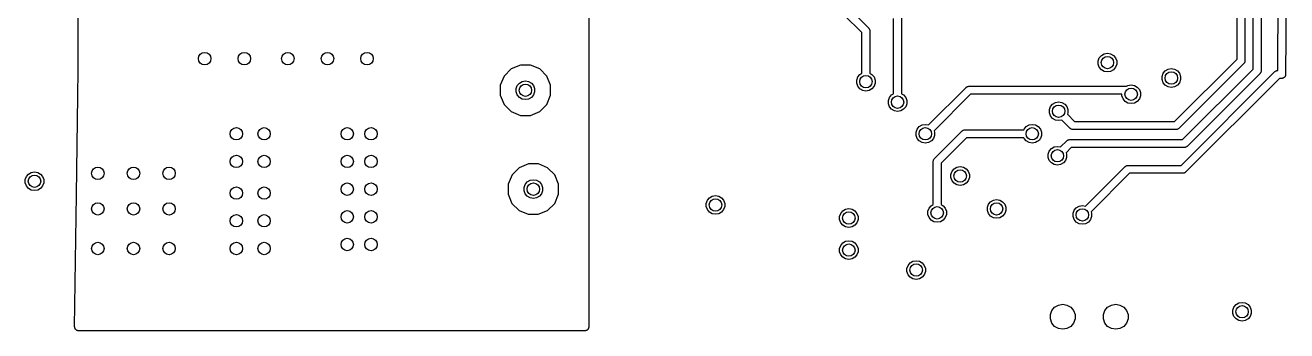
# Model space of a CAD drawing. Extents: x 10 to 287, y -200 to -10.
# Drawn here: x 99.27 to 139.74, y -141.2 to -131.39 of the extents above; entities that cross this region are included whole.
import ezdxf

# ---------------------------------------------------------------- set-up
doc = ezdxf.new("R2010")
doc.units = 0
doc.header["$MEASUREMENT"] = 0
doc.layers.add('BLACK', color=7, linetype='CONTINUOUS')

msp = doc.modelspace()

# ---------------------------------------------------------------- linework, layer by layer
at = {"layer": 'Black'}
for p, q in [((138.143, -132.477), (138.143, -127.58)), ((138.397, -127.633), (138.397, -132.53)), ((138.663, -132.797), (138.663, -127.81)), ((138.917, -127.863), (138.917, -132.85)), ((139.447, -132.842), (139.483, -127.689)), ((139.737, -127.743), (139.7, -132.97)), ((117.348, -128.189), (117.348, -141.075)), ((123.067, -128.221), (126.328, -131.482)), ((126.111, -131.625), (122.85, -128.364)), ((100.965, -132.842), (100.965, -130.741)), ((126.328, -131.482), (126.331, -131.487)), ((126.331, -131.487), (126.335, -131.49)), ((126.335, -131.49), (126.344, -131.505)), ((126.344, -131.505), (126.353, -131.518)), ((127.127, -133.589), (127.127, -131.167)), ((127.381, -131.114), (127.381, -133.589)), ((126.111, -132.931), (126.111, -131.625)), ((126.353, -131.518), (126.355, -131.524)), ((126.355, -131.524), (126.357, -131.529)), ((126.357, -131.529), (126.36, -131.545)), ((126.36, -131.545), (126.365, -131.561)), ((126.365, -131.561), (126.364, -131.566)), ((126.364, -131.566), (126.365, -131.572)), ((126.365, -131.572), (126.365, -132.931)), ((133.792, -132.358), (133.882, -132.305)), ((133.882, -132.305), (133.985, -132.287)), ((133.985, -132.287), (134.088, -132.305)), ((134.088, -132.305), (134.178, -132.358)), ((115.156, -132.669), (114.859, -132.792)), ((115.477, -132.669), (115.156, -132.669)), ((115.774, -132.793), (115.477, -132.669)), ((133.689, -132.536), (133.724, -132.438)), ((133.689, -132.64), (133.689, -132.536)), ((133.724, -132.738), (133.689, -132.64)), ((133.724, -132.438), (133.792, -132.358)), ((134.178, -132.358), (134.246, -132.438)), ((134.246, -132.438), (134.281, -132.536)), ((134.281, -132.64), (134.246, -132.738)), ((134.281, -132.536), (134.281, -132.64)), ((136.137, -134.483), (138.143, -132.477)), ((138.36, -132.62), (136.28, -134.7)), ((138.363, -132.615), (138.36, -132.62)), ((138.367, -132.612), (138.363, -132.615)), ((138.376, -132.597), (138.367, -132.612)), ((138.385, -132.584), (138.376, -132.597)), ((138.387, -132.578), (138.385, -132.584)), ((138.389, -132.573), (138.387, -132.578)), ((138.392, -132.557), (138.389, -132.573)), ((138.397, -132.541), (138.392, -132.557)), ((138.397, -132.53), (138.396, -132.536)), ((138.396, -132.536), (138.397, -132.541)), ((100.954, -133.66), (100.965, -132.842)), ((100.965, -132.842), (100.965, -132.842)), ((114.632, -133.019), (114.508, -133.316)), ((114.859, -132.792), (114.632, -133.019)), ((116.001, -133.02), (115.774, -132.793)), ((116.124, -133.317), (116.001, -133.02)), ((125.942, -133.148), (125.977, -133.05)), ((125.977, -133.05), (126.045, -132.97)), ((126.045, -132.97), (126.111, -132.931)), ((126.365, -132.931), (126.431, -132.97)), ((126.431, -132.97), (126.499, -133.05)), ((126.499, -133.05), (126.534, -133.148)), ((133.792, -132.818), (133.724, -132.738)), ((133.882, -132.871), (133.792, -132.818)), ((133.985, -132.889), (133.882, -132.871)), ((134.088, -132.871), (133.985, -132.889)), ((134.178, -132.818), (134.088, -132.871)), ((134.246, -132.738), (134.178, -132.818)), ((135.738, -133.031), (135.773, -132.933)), ((135.738, -133.136), (135.738, -133.031)), ((135.773, -132.933), (135.841, -132.853)), ((135.841, -132.853), (135.931, -132.801)), ((135.931, -132.801), (136.034, -132.782)), ((136.034, -132.782), (136.137, -132.801)), ((136.137, -132.801), (136.227, -132.853)), ((136.227, -132.853), (136.295, -132.933)), ((136.295, -132.933), (136.33, -133.031)), ((136.33, -133.031), (136.33, -133.136)), ((136.345, -135.89), (139.356, -132.879)), ((136.397, -135.063), (138.663, -132.797)), ((139.499, -133.096), (136.488, -136.107)), ((138.88, -132.94), (136.54, -135.28)), ((138.883, -132.935), (138.88, -132.94)), ((138.887, -132.932), (138.883, -132.935)), ((138.896, -132.917), (138.887, -132.932)), ((138.905, -132.904), (138.896, -132.917)), ((138.907, -132.898), (138.905, -132.904)), ((138.909, -132.893), (138.907, -132.898)), ((138.912, -132.877), (138.909, -132.893)), ((138.917, -132.861), (138.912, -132.877)), ((138.917, -132.85), (138.916, -132.856)), ((138.916, -132.856), (138.917, -132.861)), ((139.356, -132.879), (139.361, -132.876)), ((139.361, -132.876), (139.364, -132.872)), ((139.364, -132.872), (139.379, -132.863)), ((139.379, -132.863), (139.392, -132.854)), ((139.392, -132.854), (139.398, -132.852)), ((139.398, -132.852), (139.403, -132.85)), ((139.403, -132.85), (139.419, -132.847)), ((139.419, -132.847), (139.435, -132.842)), ((139.435, -132.842), (139.44, -132.843)), ((139.44, -132.843), (139.446, -132.842)), ((139.446, -132.842), (139.447, -132.842)), ((139.573, -133.096), (139.499, -133.096)), ((139.584, -133.094), (139.573, -133.096)), ((139.594, -133.094), (139.584, -133.094)), ((139.605, -133.09), (139.594, -133.094)), ((139.616, -133.088), (139.605, -133.09)), ((139.626, -133.083), (139.616, -133.088)), ((139.636, -133.079), (139.626, -133.083)), ((139.645, -133.072), (139.636, -133.079)), ((139.655, -133.066), (139.645, -133.072)), ((139.661, -133.058), (139.655, -133.066)), ((139.67, -133.051), (139.661, -133.058)), ((139.676, -133.041), (139.67, -133.051)), ((139.683, -133.032), (139.676, -133.041)), ((139.687, -133.022), (139.683, -133.032)), ((139.692, -133.013), (139.687, -133.022)), ((139.694, -133.002), (139.692, -133.013)), ((139.698, -132.991), (139.694, -133.002)), ((139.7, -132.97), (139.698, -132.98)), ((139.698, -132.98), (139.698, -132.991)), ((114.508, -133.316), (114.508, -133.637)), ((115.02, -133.425), (115.055, -133.327)), ((115.02, -133.529), (115.02, -133.425)), ((115.055, -133.627), (115.02, -133.529)), ((115.055, -133.327), (115.123, -133.247)), ((115.123, -133.247), (115.213, -133.194)), ((115.213, -133.194), (115.316, -133.176)), ((115.316, -133.176), (115.419, -133.194)), ((115.419, -133.194), (115.509, -133.247)), ((115.509, -133.247), (115.577, -133.327)), ((115.577, -133.327), (115.612, -133.425)), ((115.612, -133.529), (115.577, -133.627)), ((115.612, -133.425), (115.612, -133.529)), ((116.124, -133.638), (116.124, -133.317)), ((125.942, -133.252), (125.942, -133.148)), ((125.977, -133.35), (125.942, -133.252)), ((126.045, -133.43), (125.977, -133.35)), ((126.135, -133.483), (126.045, -133.43)), ((126.238, -133.501), (126.135, -133.483)), ((126.341, -133.483), (126.238, -133.501)), ((126.431, -133.43), (126.341, -133.483)), ((126.499, -133.35), (126.431, -133.43)), ((126.534, -133.252), (126.499, -133.35)), ((126.534, -133.148), (126.534, -133.252)), ((128.246, -134.591), (129.45, -133.387)), ((129.45, -133.387), (129.455, -133.384)), ((129.455, -133.384), (129.458, -133.38)), ((129.458, -133.38), (129.473, -133.371)), ((129.473, -133.371), (129.486, -133.362)), ((129.486, -133.362), (129.492, -133.36)), ((129.492, -133.36), (129.497, -133.358)), ((129.497, -133.358), (129.513, -133.355)), ((129.513, -133.355), (129.529, -133.35)), ((129.529, -133.35), (129.534, -133.351)), ((129.534, -133.351), (129.54, -133.35)), ((129.54, -133.35), (134.594, -133.35)), ((134.594, -133.35), (134.644, -133.321)), ((134.644, -133.321), (134.747, -133.303)), ((134.747, -133.303), (134.85, -133.321)), ((134.85, -133.321), (134.94, -133.374)), ((134.94, -133.374), (135.008, -133.454)), ((135.008, -133.454), (135.043, -133.552)), ((135.773, -133.234), (135.738, -133.136)), ((135.841, -133.314), (135.773, -133.234)), ((135.931, -133.366), (135.841, -133.314)), ((136.034, -133.384), (135.931, -133.366)), ((136.137, -133.366), (136.034, -133.384)), ((136.227, -133.314), (136.137, -133.366)), ((136.295, -133.234), (136.227, -133.314)), ((136.33, -133.136), (136.295, -133.234)), ((100.913, -136.835), (100.954, -133.66)), ((114.508, -133.637), (114.631, -133.934)), ((114.631, -133.934), (114.858, -134.161)), ((115.123, -133.707), (115.055, -133.627)), ((115.213, -133.76), (115.123, -133.707)), ((115.316, -133.778), (115.213, -133.76)), ((115.419, -133.76), (115.316, -133.778)), ((115.509, -133.707), (115.419, -133.76)), ((115.577, -133.627), (115.509, -133.707)), ((115.773, -134.162), (116, -133.935)), ((116, -133.935), (116.124, -133.638)), ((126.958, -133.806), (126.993, -133.708)), ((126.958, -133.91), (126.958, -133.806)), ((126.993, -134.008), (126.958, -133.91)), ((126.993, -133.708), (127.061, -133.628)), ((127.061, -133.628), (127.127, -133.589)), ((127.381, -133.589), (127.447, -133.628)), ((127.447, -133.628), (127.515, -133.708)), ((127.515, -133.708), (127.55, -133.806)), ((127.55, -133.91), (127.515, -134.008)), ((127.55, -133.806), (127.55, -133.91)), ((129.593, -133.604), (128.422, -134.775)), ((134.451, -133.604), (129.593, -133.604)), ((132.159, -134), (132.227, -133.92)), ((132.227, -133.92), (132.317, -133.867)), ((132.317, -133.867), (132.42, -133.849)), ((132.42, -133.849), (132.523, -133.867)), ((132.523, -133.867), (132.613, -133.92)), ((132.613, -133.92), (132.681, -134)), ((134.451, -133.656), (134.451, -133.604)), ((134.486, -133.754), (134.451, -133.656)), ((134.554, -133.834), (134.486, -133.754)), ((134.644, -133.887), (134.554, -133.834)), ((134.747, -133.905), (134.644, -133.887)), ((134.85, -133.887), (134.747, -133.905)), ((134.94, -133.834), (134.85, -133.887)), ((135.008, -133.754), (134.94, -133.834)), ((135.043, -133.656), (135.008, -133.754)), ((135.043, -133.552), (135.043, -133.656)), ((114.858, -134.161), (115.155, -134.285)), ((115.155, -134.285), (115.476, -134.285)), ((115.476, -134.285), (115.773, -134.162)), ((127.061, -134.088), (126.993, -134.008)), ((127.151, -134.141), (127.061, -134.088)), ((127.254, -134.159), (127.151, -134.141)), ((127.357, -134.141), (127.254, -134.159)), ((127.447, -134.088), (127.357, -134.141)), ((127.515, -134.008), (127.447, -134.088)), ((132.124, -134.098), (132.159, -134)), ((132.124, -134.202), (132.124, -134.098)), ((132.159, -134.3), (132.124, -134.202)), ((132.227, -134.38), (132.159, -134.3)), ((132.681, -134), (132.716, -134.098)), ((132.716, -134.202), (132.699, -134.249)), ((132.699, -134.249), (132.933, -134.483)), ((132.716, -134.098), (132.716, -134.202)), ((127.847, -134.822), (127.882, -134.724)), ((127.882, -134.724), (127.95, -134.644)), ((127.95, -134.644), (128.04, -134.591)), ((128.04, -134.591), (128.143, -134.573)), ((128.143, -134.573), (128.246, -134.591)), ((128.246, -134.591), (128.246, -134.591)), ((129.386, -134.752), (129.402, -134.747)), ((129.402, -134.747), (129.407, -134.748)), ((129.407, -134.748), (129.413, -134.747)), ((129.413, -134.747), (131.303, -134.747)), ((131.303, -134.747), (131.311, -134.724)), ((131.311, -134.724), (131.379, -134.644)), ((131.379, -134.644), (131.469, -134.591)), ((131.469, -134.591), (131.572, -134.573)), ((131.572, -134.573), (131.675, -134.591)), ((131.675, -134.591), (131.765, -134.644)), ((131.765, -134.644), (131.833, -134.724)), ((131.833, -134.724), (131.868, -134.822)), ((132.317, -134.433), (132.227, -134.38)), ((132.42, -134.451), (132.317, -134.433)), ((132.523, -134.433), (132.42, -134.451)), ((132.79, -134.7), (132.523, -134.433)), ((132.523, -134.433), (132.523, -134.433)), ((132.795, -134.703), (132.79, -134.7)), ((132.798, -134.707), (132.795, -134.703)), ((132.813, -134.716), (132.798, -134.707)), ((132.826, -134.725), (132.813, -134.716)), ((132.832, -134.727), (132.826, -134.725)), ((132.837, -134.729), (132.832, -134.727)), ((132.853, -134.732), (132.837, -134.729)), ((132.869, -134.737), (132.853, -134.732)), ((132.874, -134.736), (132.869, -134.737)), ((132.88, -134.737), (132.874, -134.736)), ((136.19, -134.737), (132.88, -134.737)), ((132.933, -134.483), (136.137, -134.483)), ((136.196, -134.736), (136.19, -134.737)), ((136.201, -134.737), (136.196, -134.736)), ((136.217, -134.732), (136.201, -134.737)), ((136.233, -134.729), (136.217, -134.732)), ((136.238, -134.727), (136.233, -134.729)), ((136.244, -134.725), (136.238, -134.727)), ((136.257, -134.716), (136.244, -134.725)), ((136.272, -134.707), (136.257, -134.716)), ((136.275, -134.703), (136.272, -134.707)), ((136.28, -134.7), (136.275, -134.703)), ((127.847, -134.926), (127.847, -134.822)), ((127.882, -135.024), (127.847, -134.926)), ((127.95, -135.104), (127.882, -135.024)), ((128.04, -135.157), (127.95, -135.104)), ((128.336, -135.104), (128.246, -135.157)), ((128.404, -135.024), (128.336, -135.104)), ((128.439, -134.926), (128.404, -135.024)), ((128.422, -134.775), (128.439, -134.822)), ((128.434, -135.673), (129.323, -134.784)), ((128.439, -134.822), (128.439, -134.926)), ((129.466, -135.001), (128.651, -135.816)), ((129.323, -134.784), (129.328, -134.781)), ((129.328, -134.781), (129.331, -134.777)), ((129.331, -134.777), (129.346, -134.768)), ((129.346, -134.768), (129.359, -134.759)), ((129.359, -134.759), (129.365, -134.757)), ((129.365, -134.757), (129.37, -134.755)), ((129.37, -134.755), (129.386, -134.752)), ((131.303, -135.001), (129.466, -135.001)), ((131.311, -135.024), (131.303, -135.001)), ((131.379, -135.104), (131.311, -135.024)), ((131.469, -135.157), (131.379, -135.104)), ((131.733, -135.123), (131.675, -135.157)), ((131.772, -135.105), (131.733, -135.123)), ((131.803, -135.074), (131.772, -135.105)), ((131.818, -135.042), (131.803, -135.074)), ((131.833, -135.024), (131.818, -135.042)), ((131.868, -134.926), (131.833, -135.024)), ((131.868, -134.822), (131.868, -134.926)), ((132.483, -135.297), (132.68, -135.1)), ((132.68, -135.1), (132.685, -135.097)), ((132.685, -135.097), (132.688, -135.093)), ((132.688, -135.093), (132.703, -135.084)), ((132.703, -135.084), (132.716, -135.075)), ((132.716, -135.075), (132.722, -135.073)), ((132.722, -135.073), (132.727, -135.071)), ((132.727, -135.071), (132.743, -135.068)), ((132.743, -135.068), (132.759, -135.063)), ((132.759, -135.063), (132.764, -135.064)), ((132.764, -135.064), (132.77, -135.063)), ((132.77, -135.063), (136.397, -135.063)), ((128.143, -135.175), (128.04, -135.157)), ((128.246, -135.157), (128.143, -135.175)), ((131.572, -135.175), (131.469, -135.157)), ((131.675, -135.157), (131.572, -135.175)), ((132.084, -135.528), (132.119, -135.43)), ((132.084, -135.632), (132.084, -135.528)), ((132.119, -135.43), (132.187, -135.35)), ((132.187, -135.35), (132.277, -135.297)), ((132.277, -135.297), (132.38, -135.279)), ((132.38, -135.279), (132.483, -135.297)), ((132.483, -135.297), (132.483, -135.297)), ((132.823, -135.317), (132.659, -135.481)), ((132.659, -135.481), (132.676, -135.528)), ((132.676, -135.528), (132.676, -135.632)), ((136.45, -135.317), (132.823, -135.317)), ((136.456, -135.316), (136.45, -135.317)), ((136.461, -135.317), (136.456, -135.316)), ((136.477, -135.312), (136.461, -135.317)), ((136.493, -135.309), (136.477, -135.312)), ((136.498, -135.307), (136.493, -135.309)), ((136.504, -135.305), (136.498, -135.307)), ((136.517, -135.296), (136.504, -135.305)), ((136.532, -135.287), (136.517, -135.296)), ((136.535, -135.283), (136.532, -135.287)), ((136.54, -135.28), (136.535, -135.283)), ((115.41, -135.844), (115.113, -135.967)), ((115.731, -135.844), (115.41, -135.844)), ((116.028, -135.968), (115.731, -135.844)), ((128.397, -135.752), (128.402, -135.736)), ((128.398, -135.757), (128.397, -135.752)), ((128.397, -135.763), (128.398, -135.757)), ((128.397, -137.145), (128.397, -135.763)), ((128.402, -135.736), (128.405, -135.72)), ((128.405, -135.72), (128.407, -135.715)), ((128.407, -135.715), (128.409, -135.709)), ((128.409, -135.709), (128.418, -135.696)), ((128.418, -135.696), (128.427, -135.681)), ((128.427, -135.681), (128.431, -135.678)), ((128.431, -135.678), (128.434, -135.673)), ((128.651, -135.816), (128.651, -137.145)), ((129.067, -136), (129.157, -135.947)), ((129.157, -135.947), (129.26, -135.929)), ((129.26, -135.929), (129.363, -135.947)), ((129.363, -135.947), (129.453, -136)), ((132.119, -135.73), (132.084, -135.632)), ((132.187, -135.81), (132.119, -135.73)), ((132.277, -135.863), (132.187, -135.81)), ((132.38, -135.881), (132.277, -135.863)), ((132.483, -135.863), (132.38, -135.881)), ((132.573, -135.81), (132.483, -135.863)), ((132.641, -135.73), (132.573, -135.81)), ((132.676, -135.632), (132.641, -135.73)), ((133.283, -137.197), (134.553, -135.927)), ((134.553, -135.927), (134.558, -135.924)), ((134.558, -135.924), (134.561, -135.92)), ((134.561, -135.92), (134.576, -135.911)), ((134.576, -135.911), (134.589, -135.902)), ((134.589, -135.902), (134.595, -135.9)), ((134.595, -135.9), (134.6, -135.898)), ((134.6, -135.898), (134.616, -135.895)), ((134.616, -135.895), (134.632, -135.89)), ((134.632, -135.89), (134.637, -135.891)), ((134.637, -135.891), (134.643, -135.89)), ((134.643, -135.89), (136.345, -135.89)), ((99.2717, -136.346), (99.3074, -136.248)), ((99.2717, -136.45), (99.2717, -136.346)), ((99.3074, -136.248), (99.3746, -136.168)), ((99.3746, -136.168), (99.4651, -136.115)), ((99.4651, -136.115), (99.568, -136.097)), ((99.568, -136.097), (99.6709, -136.115)), ((99.6709, -136.115), (99.7614, -136.168)), ((99.7614, -136.168), (99.8286, -136.248)), ((99.8286, -136.248), (99.8643, -136.346)), ((99.8643, -136.346), (99.8643, -136.45)), ((114.886, -136.194), (114.762, -136.491)), ((115.113, -135.967), (114.886, -136.194)), ((115.467, -136.369), (115.57, -136.351)), ((115.57, -136.351), (115.673, -136.369)), ((116.255, -136.195), (116.028, -135.968)), ((116.378, -136.492), (116.255, -136.195)), ((128.964, -136.178), (128.999, -136.08)), ((128.964, -136.282), (128.964, -136.178)), ((128.999, -136.38), (128.964, -136.282)), ((128.999, -136.08), (129.067, -136)), ((129.453, -136), (129.521, -136.08)), ((129.521, -136.08), (129.556, -136.178)), ((129.556, -136.282), (129.521, -136.38)), ((129.556, -136.178), (129.556, -136.282)), ((134.696, -136.144), (133.459, -137.381)), ((136.398, -136.144), (134.696, -136.144)), ((136.404, -136.143), (136.398, -136.144)), ((136.409, -136.144), (136.404, -136.143)), ((136.425, -136.139), (136.409, -136.144)), ((136.441, -136.136), (136.425, -136.139)), ((136.446, -136.134), (136.441, -136.136)), ((136.452, -136.132), (136.446, -136.134)), ((136.465, -136.123), (136.452, -136.132)), ((136.48, -136.114), (136.465, -136.123)), ((136.483, -136.11), (136.48, -136.114)), ((136.488, -136.107), (136.483, -136.11)), ((99.3074, -136.548), (99.2717, -136.45)), ((99.3746, -136.628), (99.3074, -136.548)), ((99.4651, -136.681), (99.3746, -136.628)), ((99.568, -136.699), (99.4651, -136.681)), ((99.6709, -136.681), (99.568, -136.699)), ((99.7614, -136.628), (99.6709, -136.681)), ((99.8286, -136.548), (99.7614, -136.628)), ((99.8643, -136.45), (99.8286, -136.548)), ((114.762, -136.491), (114.762, -136.812)), ((115.274, -136.6), (115.309, -136.502)), ((115.274, -136.704), (115.274, -136.6)), ((115.309, -136.802), (115.274, -136.704)), ((115.309, -136.502), (115.377, -136.422)), ((115.377, -136.422), (115.467, -136.369)), ((115.673, -136.369), (115.763, -136.422)), ((115.763, -136.422), (115.831, -136.502)), ((115.831, -136.502), (115.866, -136.6)), ((115.866, -136.704), (115.831, -136.802)), ((115.866, -136.6), (115.866, -136.704)), ((116.378, -136.813), (116.378, -136.492)), ((129.067, -136.46), (128.999, -136.38)), ((129.157, -136.513), (129.067, -136.46)), ((129.26, -136.531), (129.157, -136.513)), ((129.363, -136.513), (129.26, -136.531)), ((129.453, -136.46), (129.363, -136.513)), ((129.521, -136.38), (129.453, -136.46)), ((100.857, -141.073), (100.913, -136.835)), ((114.762, -136.812), (114.885, -137.109)), ((114.885, -137.109), (115.112, -137.336)), ((115.377, -136.882), (115.309, -136.802)), ((115.467, -136.935), (115.377, -136.882)), ((115.57, -136.953), (115.467, -136.935)), ((115.673, -136.935), (115.57, -136.953)), ((115.763, -136.882), (115.673, -136.935)), ((115.831, -136.802), (115.763, -136.882)), ((116.027, -137.337), (116.254, -137.11)), ((116.254, -137.11), (116.378, -136.813)), ((121.116, -137.108), (121.151, -137.01)), ((121.116, -137.212), (121.116, -137.108)), ((121.151, -137.01), (121.219, -136.93)), ((121.219, -136.93), (121.309, -136.877)), ((121.309, -136.877), (121.412, -136.859)), ((121.412, -136.859), (121.515, -136.877)), ((121.515, -136.877), (121.605, -136.93)), ((121.605, -136.93), (121.673, -137.01)), ((121.673, -137.01), (121.708, -137.108)), ((121.708, -137.108), (121.708, -137.212)), ((128.331, -137.184), (128.397, -137.145)), ((128.651, -137.145), (128.717, -137.184)), ((130.133, -137.235), (130.168, -137.137)), ((130.168, -137.137), (130.236, -137.057)), ((130.236, -137.057), (130.326, -137.004)), ((130.326, -137.004), (130.429, -136.986)), ((130.429, -136.986), (130.532, -137.004)), ((130.532, -137.004), (130.622, -137.057)), ((130.622, -137.057), (130.69, -137.137)), ((130.69, -137.137), (130.725, -137.235)), ((115.112, -137.336), (115.409, -137.46)), ((115.409, -137.46), (115.73, -137.46)), ((115.73, -137.46), (116.027, -137.337)), ((121.151, -137.31), (121.116, -137.212)), ((121.219, -137.39), (121.151, -137.31)), ((121.309, -137.443), (121.219, -137.39)), ((121.412, -137.461), (121.309, -137.443)), ((121.515, -137.443), (121.412, -137.461)), ((121.605, -137.39), (121.515, -137.443)), ((121.673, -137.31), (121.605, -137.39)), ((121.708, -137.212), (121.673, -137.31)), ((125.394, -137.528), (125.429, -137.43)), ((125.394, -137.632), (125.394, -137.528)), ((125.429, -137.43), (125.497, -137.35)), ((125.497, -137.35), (125.587, -137.297)), ((125.587, -137.297), (125.69, -137.279)), ((125.69, -137.279), (125.793, -137.297)), ((125.793, -137.297), (125.883, -137.35)), ((125.883, -137.35), (125.951, -137.43)), ((125.951, -137.43), (125.986, -137.528)), ((125.986, -137.528), (125.986, -137.632)), ((128.228, -137.362), (128.263, -137.264)), ((128.228, -137.466), (128.228, -137.362)), ((128.263, -137.564), (128.228, -137.466)), ((128.263, -137.264), (128.331, -137.184)), ((128.331, -137.644), (128.263, -137.564)), ((128.717, -137.184), (128.785, -137.264)), ((128.785, -137.564), (128.717, -137.644)), ((128.785, -137.264), (128.82, -137.362)), ((128.82, -137.466), (128.785, -137.564)), ((128.82, -137.362), (128.82, -137.466)), ((130.133, -137.339), (130.133, -137.235)), ((130.168, -137.437), (130.133, -137.339)), ((130.236, -137.517), (130.168, -137.437)), ((130.326, -137.57), (130.236, -137.517)), ((130.429, -137.588), (130.326, -137.57)), ((130.532, -137.57), (130.429, -137.588)), ((130.622, -137.517), (130.532, -137.57)), ((130.69, -137.437), (130.622, -137.517)), ((130.725, -137.339), (130.69, -137.437)), ((130.725, -137.235), (130.725, -137.339)), ((132.884, -137.428), (132.919, -137.33)), ((132.884, -137.532), (132.884, -137.428)), ((132.919, -137.63), (132.884, -137.532)), ((132.919, -137.33), (132.987, -137.25)), ((132.987, -137.25), (133.077, -137.197)), ((133.077, -137.197), (133.18, -137.179)), ((133.18, -137.179), (133.283, -137.197)), ((133.283, -137.197), (133.283, -137.197)), ((133.476, -137.532), (133.441, -137.63)), ((133.459, -137.381), (133.476, -137.428)), ((133.476, -137.428), (133.476, -137.532)), ((125.429, -137.73), (125.394, -137.632)), ((125.497, -137.81), (125.429, -137.73)), ((125.587, -137.863), (125.497, -137.81)), ((125.69, -137.881), (125.587, -137.863)), ((125.793, -137.863), (125.69, -137.881)), ((125.883, -137.81), (125.793, -137.863)), ((125.951, -137.73), (125.883, -137.81)), ((125.986, -137.632), (125.951, -137.73)), ((128.421, -137.697), (128.331, -137.644)), ((128.524, -137.715), (128.421, -137.697)), ((128.627, -137.697), (128.524, -137.715)), ((128.717, -137.644), (128.627, -137.697)), ((132.987, -137.71), (132.919, -137.63)), ((133.077, -137.763), (132.987, -137.71)), ((133.18, -137.781), (133.077, -137.763)), ((133.283, -137.763), (133.18, -137.781)), ((133.373, -137.71), (133.283, -137.763)), ((133.441, -137.63), (133.373, -137.71)), ((125.429, -138.46), (125.497, -138.38)), ((125.497, -138.38), (125.587, -138.327)), ((125.587, -138.327), (125.69, -138.309)), ((125.69, -138.309), (125.793, -138.327)), ((125.793, -138.327), (125.883, -138.38)), ((125.883, -138.38), (125.951, -138.46)), ((125.394, -138.558), (125.429, -138.46)), ((125.394, -138.662), (125.394, -138.558)), ((125.429, -138.76), (125.394, -138.662)), ((125.497, -138.84), (125.429, -138.76)), ((125.951, -138.76), (125.883, -138.84)), ((125.951, -138.46), (125.986, -138.558)), ((125.986, -138.662), (125.951, -138.76)), ((125.986, -138.558), (125.986, -138.662)), ((125.587, -138.893), (125.497, -138.84)), ((125.69, -138.911), (125.587, -138.893)), ((125.793, -138.893), (125.69, -138.911)), ((125.883, -138.84), (125.793, -138.893)), ((127.554, -139.198), (127.589, -139.1)), ((127.554, -139.302), (127.554, -139.198)), ((127.589, -139.1), (127.657, -139.02)), ((127.657, -139.02), (127.747, -138.967)), ((127.747, -138.967), (127.85, -138.949)), ((127.85, -138.949), (127.953, -138.967)), ((127.953, -138.967), (128.043, -139.02)), ((128.043, -139.02), (128.111, -139.1)), ((128.111, -139.1), (128.146, -139.198)), ((128.146, -139.198), (128.146, -139.302)), ((127.589, -139.4), (127.554, -139.302)), ((127.657, -139.48), (127.589, -139.4)), ((127.747, -139.533), (127.657, -139.48)), ((127.85, -139.551), (127.747, -139.533)), ((127.953, -139.533), (127.85, -139.551)), ((128.043, -139.48), (127.953, -139.533)), ((128.111, -139.4), (128.043, -139.48)), ((128.146, -139.302), (128.111, -139.4)), ((132.292, -140.442), (132.413, -140.373)), ((132.413, -140.373), (132.55, -140.348)), ((132.55, -140.348), (132.687, -140.373)), ((132.687, -140.373), (132.808, -140.442)), ((133.992, -140.442), (134.113, -140.373)), ((134.113, -140.373), (134.25, -140.348)), ((134.25, -140.348), (134.387, -140.373)), ((134.387, -140.373), (134.508, -140.442)), ((138.042, -140.439), (138.11, -140.359)), ((138.11, -140.359), (138.2, -140.306)), ((138.2, -140.306), (138.303, -140.288)), ((138.303, -140.288), (138.406, -140.306)), ((138.406, -140.306), (138.496, -140.359)), ((138.496, -140.359), (138.564, -140.439)), ((132.155, -140.68), (132.202, -140.549)), ((132.155, -140.82), (132.155, -140.68)), ((132.202, -140.549), (132.292, -140.442)), ((132.808, -140.442), (132.898, -140.549)), ((132.898, -140.549), (132.945, -140.68)), ((132.945, -140.68), (132.945, -140.82)), ((133.855, -140.68), (133.902, -140.549)), ((133.855, -140.82), (133.855, -140.68)), ((133.902, -140.549), (133.992, -140.442)), ((134.508, -140.442), (134.598, -140.549)), ((134.598, -140.549), (134.645, -140.68)), ((134.645, -140.68), (134.645, -140.82)), ((138.007, -140.537), (138.042, -140.439)), ((138.007, -140.641), (138.007, -140.537)), ((138.042, -140.739), (138.007, -140.641)), ((138.11, -140.819), (138.042, -140.739)), ((138.2, -140.872), (138.11, -140.819)), ((138.496, -140.819), (138.406, -140.872)), ((138.564, -140.739), (138.496, -140.819)), ((138.564, -140.439), (138.599, -140.537)), ((138.599, -140.641), (138.564, -140.739)), ((138.599, -140.537), (138.599, -140.641)), ((100.859, -141.085), (100.857, -141.073)), ((100.859, -141.097), (100.859, -141.085)), ((100.863, -141.106), (100.859, -141.097)), ((100.864, -141.116), (100.863, -141.106)), ((100.87, -141.127), (100.864, -141.116)), ((100.874, -141.138), (100.87, -141.127)), ((100.881, -141.146), (100.874, -141.138)), ((100.886, -141.155), (100.881, -141.146)), ((100.895, -141.163), (100.886, -141.155)), ((100.902, -141.172), (100.895, -141.163)), ((100.911, -141.177), (100.902, -141.172)), ((100.919, -141.184), (100.911, -141.177)), ((100.93, -141.188), (100.919, -141.184)), ((100.941, -141.194), (100.93, -141.188)), ((100.951, -141.196), (100.941, -141.194)), ((100.96, -141.199), (100.951, -141.196)), ((100.972, -141.199), (100.96, -141.199)), ((100.984, -141.201), (100.972, -141.199)), ((117.221, -141.201), (100.984, -141.201)), ((117.232, -141.2), (117.221, -141.201)), ((117.243, -141.2), (117.232, -141.2)), ((117.253, -141.196), (117.243, -141.2)), ((117.264, -141.194), (117.253, -141.196)), ((117.274, -141.188), (117.264, -141.194)), ((117.284, -141.184), (117.274, -141.188)), ((117.293, -141.177), (117.284, -141.184)), ((117.303, -141.172), (117.293, -141.177)), ((117.31, -141.163), (117.303, -141.172)), ((117.318, -141.156), (117.31, -141.163)), ((117.324, -141.147), (117.318, -141.156)), ((117.331, -141.138), (117.324, -141.147)), ((117.335, -141.128), (117.331, -141.138)), ((117.34, -141.118), (117.335, -141.128)), ((117.342, -141.107), (117.34, -141.118)), ((117.346, -141.097), (117.342, -141.107)), ((117.348, -141.075), (117.346, -141.085)), ((117.346, -141.085), (117.346, -141.097)), ((132.202, -140.951), (132.155, -140.82)), ((132.292, -141.058), (132.202, -140.951)), ((132.413, -141.127), (132.292, -141.058)), ((132.55, -141.152), (132.413, -141.127)), ((132.687, -141.127), (132.55, -141.152)), ((132.808, -141.058), (132.687, -141.127)), ((132.898, -140.951), (132.808, -141.058)), ((132.945, -140.82), (132.898, -140.951)), ((133.902, -140.951), (133.855, -140.82)), ((133.992, -141.058), (133.902, -140.951)), ((134.113, -141.127), (133.992, -141.058)), ((134.25, -141.152), (134.113, -141.127)), ((134.387, -141.127), (134.25, -141.152)), ((134.508, -141.058), (134.387, -141.127)), ((134.598, -140.951), (134.508, -141.058)), ((134.645, -140.82), (134.598, -140.951)), ((138.303, -140.89), (138.2, -140.872)), ((138.406, -140.872), (138.303, -140.89))]:
    msp.add_line(p, q, dxfattribs=at)
for centre in [(105.029, -132.461), (106.299, -132.461), (107.696, -132.461), (108.966, -132.461), (110.236, -132.461), (133.985, -132.588), (126.238, -133.2), (136.034, -133.083), (115.316, -133.477), (134.747, -133.604), (127.254, -133.858), (132.42, -134.15), (106.045, -134.874), (106.934, -134.874), (109.601, -134.874), (110.363, -134.874), (128.143, -134.874), (131.572, -134.874), (132.38, -135.58), (101.6, -136.144), (102.743, -136.144), (103.886, -136.144), (106.045, -135.763), (106.934, -135.763), (109.601, -135.763), (110.363, -135.763), (99.568, -136.398), (129.26, -136.23), (106.045, -136.779), (106.934, -136.779), (109.601, -136.652), (110.363, -136.652), (115.57, -136.652), (101.6, -137.287), (102.743, -137.287), (103.886, -137.287), (121.412, -137.16), (130.429, -137.287), (106.045, -137.668), (106.934, -137.668), (109.601, -137.541), (110.363, -137.541), (125.69, -137.58), (128.524, -137.414), (133.18, -137.48), (101.6, -138.557), (102.743, -138.557), (103.886, -138.557), (106.045, -138.557), (106.934, -138.557), (109.601, -138.43), (110.363, -138.43), (125.69, -138.61), (127.85, -139.25), (138.303, -140.589)]:
    msp.add_circle(centre, 0.1994, dxfattribs=at)

doc.saveas('drawing.dxf')
